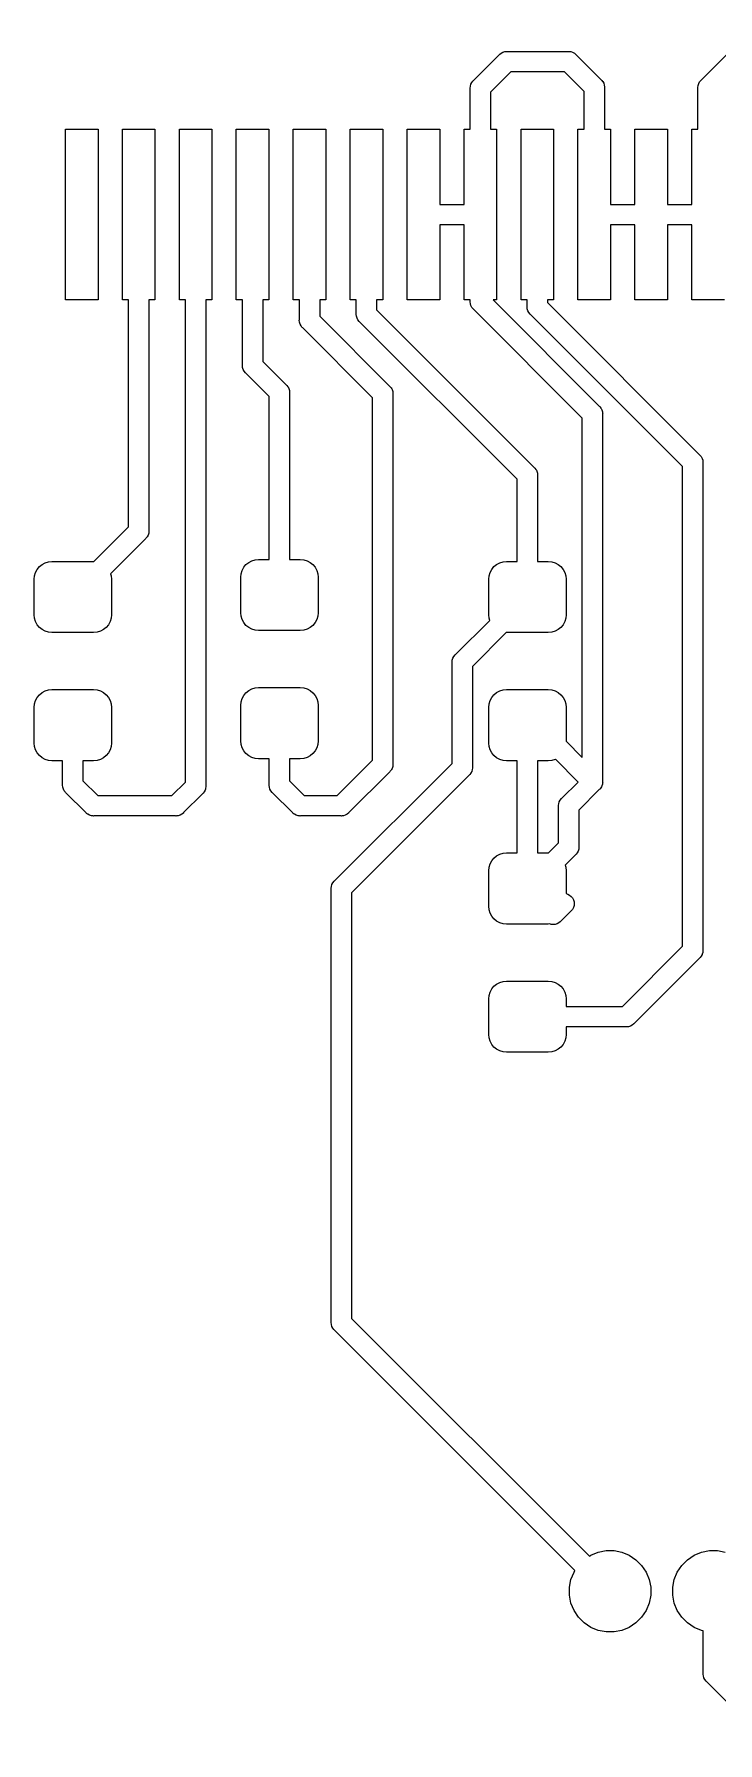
# Model space of a CAD drawing. Extents: x 5.08 to 7.63, y -4.46 to -3.64.
# Drawn here: x 6.781 to 7.112, y -4.463 to -3.637 of the extents above; entities that cross this region are included whole.
import ezdxf

# ---------------------------------------------------------------- set-up
doc = ezdxf.new("R2010")
doc.units = 0
doc.header["$MEASUREMENT"] = 0
doc.layers.add('BLACK', color=7, linetype='CONTINUOUS')

msp = doc.modelspace()

# ---------------------------------------------------------------- linework, layer by layer
at = {"layer": 'BLACK', "linetype": 'CONTINUOUS'}
for p, q in [((7.10417, -3.65887), (7.12635, -3.63669)), ((7.00811, -3.64543), (7.00904, -3.64515)), ((7.00904, -3.64515), (7.00976, -3.64508)), ((7.00976, -3.64508), (7.01, -3.64505)), ((7.00976, -3.64508), (7.00976, -3.64508)), ((7.01, -3.64505), (7.01024, -3.64508)), ((7.01024, -3.64508), (7.03976, -3.64508)), ((7.03976, -3.64508), (7.04, -3.64505)), ((7.04, -3.64505), (7.04024, -3.64508)), ((7.04024, -3.64508), (7.04024, -3.64508)), ((7.04024, -3.64508), (7.04096, -3.64515)), ((7.04096, -3.64515), (7.04189, -3.64543)), ((6.99394, -3.65911), (7.00635, -3.64669)), ((7.00635, -3.64669), (7.0065, -3.6465)), ((7.0065, -3.6465), (7.00669, -3.64635)), ((7.00669, -3.64635), (7.00725, -3.64589)), ((7.00725, -3.64589), (7.00811, -3.64543)), ((7.04189, -3.64543), (7.04275, -3.64589)), ((7.04275, -3.64589), (7.0435, -3.6465)), ((7.0435, -3.6465), (7.04365, -3.64669)), ((7.04365, -3.64669), (7.05567, -3.65871)), ((6.9923, -3.66276), (6.99239, -3.66179)), ((6.99239, -3.66179), (6.99268, -3.66086)), ((6.99268, -3.66086), (6.99313, -3.66001)), ((6.99313, -3.66001), (6.99359, -3.65945)), ((6.99359, -3.65945), (6.99375, -3.65926)), ((6.99359, -3.65945), (6.99359, -3.65945)), ((6.99375, -3.65926), (6.99394, -3.65911)), ((7.01204, -3.65492), (7.00217, -3.66479)), ((7.03796, -3.65492), (7.01204, -3.65492)), ((7.04744, -3.6644), (7.03796, -3.65492)), ((7.05567, -3.65871), (7.05586, -3.65887)), ((7.05586, -3.65887), (7.05601, -3.65905)), ((7.05601, -3.65905), (7.05601, -3.65905)), ((7.05601, -3.65905), (7.05639, -3.65952)), ((7.05639, -3.65952), (7.05647, -3.65961)), ((7.05647, -3.65961), (7.05693, -3.66047)), ((7.05693, -3.66047), (7.05721, -3.6614)), ((7.05721, -3.6614), (7.05728, -3.66212)), ((7.10254, -3.66252), (7.10263, -3.66155)), ((7.10263, -3.66155), (7.10291, -3.66063)), ((7.10291, -3.66063), (7.10337, -3.65977)), ((7.10337, -3.65977), (7.10383, -3.65921)), ((7.10383, -3.65921), (7.10398, -3.65902)), ((7.10383, -3.65921), (7.10383, -3.65921)), ((7.10398, -3.65902), (7.10417, -3.65887)), ((6.99232, -3.663), (6.9923, -3.66276)), ((6.99232, -3.6826), (6.99232, -3.663)), ((7.00217, -3.66479), (7.00217, -3.6826)), ((7.04744, -3.6826), (7.04744, -3.6644)), ((7.05728, -3.66212), (7.05728, -3.66212)), ((7.05728, -3.66212), (7.05731, -3.66236)), ((7.05731, -3.66236), (7.05728, -3.6626)), ((7.05728, -3.6626), (7.05728, -3.6826)), ((7.10256, -3.66276), (7.10254, -3.66252)), ((7.10256, -3.6826), (7.10256, -3.66276)), ((6.79646, -3.76528), (6.79646, -3.6826)), ((6.79646, -3.6826), (6.8122, -3.6826)), ((6.8122, -3.6826), (6.8122, -3.76528)), ((6.82402, -3.76528), (6.82402, -3.6826)), ((6.82402, -3.6826), (6.83976, -3.6826)), ((6.83976, -3.6826), (6.83976, -3.76528)), ((6.85157, -3.76528), (6.85157, -3.6826)), ((6.85157, -3.6826), (6.86732, -3.6826)), ((6.86732, -3.6826), (6.86732, -3.76528)), ((6.87913, -3.76528), (6.87913, -3.6826)), ((6.87913, -3.6826), (6.89488, -3.6826)), ((6.89488, -3.6826), (6.89488, -3.76528)), ((6.90669, -3.76528), (6.90669, -3.6826)), ((6.90669, -3.6826), (6.92244, -3.6826)), ((6.92244, -3.6826), (6.92244, -3.76528)), ((6.93425, -3.76528), (6.93425, -3.6826)), ((6.93425, -3.6826), (6.95, -3.6826)), ((6.95, -3.6826), (6.95, -3.76528)), ((6.96181, -3.76528), (6.96181, -3.6826)), ((6.96181, -3.6826), (6.97756, -3.6826)), ((6.97756, -3.6826), (6.97756, -3.71902)), ((6.98937, -3.71902), (6.98937, -3.6826)), ((6.98937, -3.6826), (6.99232, -3.6826)), ((7.00217, -3.6826), (7.00512, -3.6826)), ((7.00512, -3.6826), (7.00512, -3.76528)), ((7.01693, -3.76528), (7.01693, -3.6826)), ((7.01693, -3.6826), (7.03268, -3.6826)), ((7.03268, -3.6826), (7.03268, -3.76528)), ((7.04449, -3.76528), (7.04449, -3.6826)), ((7.04449, -3.6826), (7.04744, -3.6826)), ((7.05728, -3.6826), (7.06024, -3.6826)), ((7.06024, -3.6826), (7.06024, -3.71902)), ((7.07205, -3.71902), (7.07205, -3.6826)), ((7.07205, -3.6826), (7.0878, -3.6826)), ((7.0878, -3.6826), (7.0878, -3.71902)), ((7.09961, -3.71902), (7.09961, -3.6826)), ((7.09961, -3.6826), (7.10256, -3.6826)), ((6.97756, -3.71902), (6.98937, -3.71902)), ((7.06024, -3.71902), (7.07205, -3.71902)), ((7.0878, -3.71902), (7.09961, -3.71902)), ((6.98937, -3.72886), (6.97756, -3.72886)), ((6.97756, -3.72886), (6.97756, -3.76528)), ((6.98937, -3.76528), (6.98937, -3.72886)), ((7.07205, -3.72886), (7.06024, -3.72886)), ((7.06024, -3.72886), (7.06024, -3.76528)), ((7.07205, -3.76528), (7.07205, -3.72886)), ((7.09961, -3.72886), (7.0878, -3.72886)), ((7.0878, -3.72886), (7.0878, -3.76528)), ((7.09961, -3.76528), (7.09961, -3.72886)), ((6.8122, -3.76528), (6.79646, -3.76528)), ((6.82697, -3.76528), (6.82402, -3.76528)), ((6.82697, -3.87507), (6.82697, -3.76528)), ((6.83976, -3.76528), (6.83681, -3.76528)), ((6.83681, -3.76528), (6.83681, -3.87687)), ((6.85453, -3.76528), (6.85157, -3.76528)), ((6.85453, -3.99851), (6.85453, -3.76528)), ((6.86732, -3.76528), (6.86437, -3.76528)), ((6.86437, -3.76528), (6.86437, -4.00031)), ((6.88209, -3.76528), (6.87913, -3.76528)), ((6.88209, -3.79677), (6.88209, -3.76528)), ((6.89488, -3.76528), (6.89193, -3.76528)), ((6.89193, -3.76528), (6.89193, -3.79497)), ((6.90965, -3.76528), (6.90669, -3.76528)), ((6.90965, -3.77488), (6.90965, -3.76528)), ((6.92244, -3.76528), (6.91949, -3.76528)), ((6.91949, -3.76528), (6.91949, -3.77308)), ((6.9372, -3.76528), (6.93425, -3.76528)), ((6.9372, -3.77188), (6.9372, -3.76528)), ((6.95, -3.76528), (6.94705, -3.76528)), ((6.94705, -3.76528), (6.94705, -3.77009)), ((6.97756, -3.76528), (6.96181, -3.76528)), ((6.99232, -3.76528), (6.98937, -3.76528)), ((6.9923, -3.76612), (6.99232, -3.76588)), ((6.99239, -3.76708), (6.9923, -3.76612)), ((6.99232, -3.76588), (6.99232, -3.76528)), ((6.99268, -3.76801), (6.99239, -3.76708)), ((6.99313, -3.76887), (6.99268, -3.76801)), ((6.99355, -3.76938), (6.99313, -3.76887)), ((6.99375, -3.76962), (6.99355, -3.76938)), ((7.00512, -3.76528), (7.00336, -3.76528)), ((7.00336, -3.76528), (7.05481, -3.81672)), ((7.01988, -3.76528), (7.01693, -3.76528)), ((7.01986, -3.76862), (7.01988, -3.76838)), ((7.01988, -3.76886), (7.01986, -3.76862)), ((7.01988, -3.76838), (7.01988, -3.76528)), ((7.01995, -3.76959), (7.01988, -3.76886)), ((7.01988, -3.76886), (7.01988, -3.76886)), ((7.03268, -3.76528), (7.02972, -3.76528)), ((7.02972, -3.76528), (7.02972, -3.76658)), ((7.02972, -3.76658), (7.10331, -3.84017)), ((7.06024, -3.76528), (7.04449, -3.76528)), ((7.0878, -3.76528), (7.07205, -3.76528)), ((7.11535, -3.76528), (7.09961, -3.76528)), ((6.90962, -3.77512), (6.90965, -3.77488)), ((6.90972, -3.77608), (6.90962, -3.77512)), ((6.91, -3.77701), (6.90972, -3.77608)), ((6.91046, -3.77787), (6.91, -3.77701)), ((6.91949, -3.77308), (6.95331, -3.8069)), ((6.93718, -3.77213), (6.9372, -3.77188)), ((6.9372, -3.77237), (6.93718, -3.77213)), ((6.93728, -3.77309), (6.9372, -3.77237)), ((6.9372, -3.77237), (6.9372, -3.77237)), ((6.93756, -3.77402), (6.93728, -3.77309)), ((6.93801, -3.77487), (6.93756, -3.77402)), ((6.93863, -3.77562), (6.93801, -3.77487)), ((6.93882, -3.77578), (6.93863, -3.77562)), ((7.01508, -3.85204), (6.93882, -3.77578)), ((6.94705, -3.77009), (7.02331, -3.84635)), ((6.99394, -3.76977), (6.99375, -3.76962)), ((7.04658, -3.82241), (6.99394, -3.76977)), ((7.02023, -3.77051), (7.01995, -3.76959)), ((7.02069, -3.77137), (7.02023, -3.77051)), ((7.02131, -3.77212), (7.02069, -3.77137)), ((7.02149, -3.77227), (7.02131, -3.77212)), ((7.09508, -3.84586), (7.02149, -3.77227)), ((6.91092, -3.77843), (6.91046, -3.77787)), ((6.91107, -3.77861), (6.91092, -3.77843)), ((6.91126, -3.77877), (6.91107, -3.77861)), ((6.94508, -3.81259), (6.91126, -3.77877)), ((6.88206, -3.79701), (6.88209, -3.79677)), ((6.88209, -3.79725), (6.88206, -3.79701)), ((6.88216, -3.79797), (6.88209, -3.79725)), ((6.88209, -3.79725), (6.88209, -3.79725)), ((6.88244, -3.7989), (6.88216, -3.79797)), ((6.8829, -3.79976), (6.88244, -3.7989)), ((6.88351, -3.8005), (6.8829, -3.79976)), ((6.8837, -3.80066), (6.88351, -3.8005)), ((6.89508, -3.81204), (6.8837, -3.80066)), ((6.89193, -3.79497), (6.90331, -3.80635)), ((6.90331, -3.80635), (6.9035, -3.8065)), ((6.9035, -3.8065), (6.90365, -3.80669)), ((6.90365, -3.80669), (6.90411, -3.80725)), ((6.90411, -3.80725), (6.90418, -3.80737)), ((6.90418, -3.80737), (6.90457, -3.80811)), ((6.90457, -3.80811), (6.90485, -3.80904)), ((6.90485, -3.80904), (6.90492, -3.80976)), ((6.90492, -3.80976), (6.90492, -3.80976)), ((6.90492, -3.80976), (6.90494, -3.81)), ((6.90494, -3.81), (6.90492, -3.81024)), ((6.90492, -3.81024), (6.90492, -3.89077)), ((6.95331, -3.8069), (6.9535, -3.80705)), ((6.9535, -3.80705), (6.95365, -3.80724)), ((6.95365, -3.80724), (6.95411, -3.8078)), ((6.95411, -3.8078), (6.95436, -3.80828)), ((6.95436, -3.80828), (6.95457, -3.80866)), ((6.95457, -3.80866), (6.95485, -3.80959)), ((6.95485, -3.80959), (6.95492, -3.81031)), ((6.95492, -3.81031), (6.95492, -3.81031)), ((6.95492, -3.81031), (6.95494, -3.81055)), ((6.95494, -3.81055), (6.95492, -3.81079)), ((6.89508, -3.89077), (6.89508, -3.81204)), ((6.94508, -3.98796), (6.94508, -3.81259)), ((6.95492, -3.81079), (6.95492, -3.98976)), ((7.05481, -3.81672), (7.05499, -3.81687)), ((7.05499, -3.81687), (7.05515, -3.81706)), ((7.05515, -3.81706), (7.05561, -3.81762)), ((7.05561, -3.81762), (7.05573, -3.81784)), ((7.05573, -3.81784), (7.05607, -3.81848)), ((7.05607, -3.81848), (7.05635, -3.81941)), ((7.04658, -3.98662), (7.04658, -3.82241)), ((7.05635, -3.81941), (7.05642, -3.82013)), ((7.05642, -3.82013), (7.05642, -3.82013)), ((7.05642, -3.82013), (7.05644, -3.82037)), ((7.05644, -3.82037), (7.05642, -3.82061)), ((7.05642, -3.82061), (7.05642, -3.99826)), ((7.10331, -3.84017), (7.1035, -3.84032)), ((7.1035, -3.84032), (7.10365, -3.84051)), ((7.10365, -3.84051), (7.10365, -3.84051)), ((7.10365, -3.84051), (7.10383, -3.84073)), ((7.10383, -3.84073), (7.10411, -3.84107)), ((7.10411, -3.84107), (7.10457, -3.84193)), ((7.10457, -3.84193), (7.10485, -3.84285)), ((7.10485, -3.84285), (7.10492, -3.84358)), ((7.10492, -3.84358), (7.10492, -3.84358)), ((7.10492, -3.84358), (7.10494, -3.84382)), ((7.01508, -3.89177), (7.01508, -3.85204)), ((7.02331, -3.84635), (7.0235, -3.8465)), ((7.0235, -3.8465), (7.02365, -3.84669)), ((7.02365, -3.84669), (7.02411, -3.84725)), ((7.02411, -3.84725), (7.02434, -3.84769)), ((7.02434, -3.84769), (7.02457, -3.84811)), ((7.02457, -3.84811), (7.02485, -3.84904)), ((7.02485, -3.84904), (7.02492, -3.84976)), ((7.02492, -3.84976), (7.02492, -3.84976)), ((7.02492, -3.84976), (7.02494, -3.85)), ((7.02494, -3.85), (7.02492, -3.85024)), ((7.02492, -3.85024), (7.02492, -3.89177)), ((7.09508, -4.07796), (7.09508, -3.84586)), ((7.10494, -3.84382), (7.10492, -3.84406)), ((7.10492, -3.84406), (7.10492, -4.07976)), ((6.81025, -3.89179), (6.82697, -3.87507)), ((6.8352, -3.88076), (6.81824, -3.89772)), ((6.83539, -3.8806), (6.8352, -3.88076)), ((6.83554, -3.88042), (6.83539, -3.8806)), ((6.836, -3.87985), (6.83554, -3.88042)), ((6.83554, -3.88042), (6.83554, -3.88042)), ((6.83602, -3.87981), (6.836, -3.87985)), ((6.83646, -3.879), (6.83602, -3.87981)), ((6.83674, -3.87807), (6.83646, -3.879)), ((6.83681, -3.87735), (6.83674, -3.87807)), ((6.83681, -3.87687), (6.83683, -3.87711)), ((6.83683, -3.87711), (6.83681, -3.87735)), ((6.83681, -3.87735), (6.83681, -3.87735)), ((6.78382, -3.89429), (6.78513, -3.89322)), ((6.78513, -3.89322), (6.78662, -3.89243)), ((6.78662, -3.89243), (6.78823, -3.89194)), ((6.78823, -3.89194), (6.78991, -3.89177)), ((6.78991, -3.89177), (6.81009, -3.89177)), ((6.81009, -3.89177), (6.81025, -3.89179)), ((6.88275, -3.8946), (6.88382, -3.89329)), ((6.88382, -3.89329), (6.88513, -3.89222)), ((6.88513, -3.89222), (6.88662, -3.89142)), ((6.88662, -3.89142), (6.88823, -3.89093)), ((6.88823, -3.89093), (6.88991, -3.89077)), ((6.88991, -3.89077), (6.89508, -3.89077)), ((6.90492, -3.89077), (6.91009, -3.89077)), ((6.91009, -3.89077), (6.91177, -3.89093)), ((6.91177, -3.89093), (6.91338, -3.89142)), ((6.91338, -3.89142), (6.91487, -3.89222)), ((6.91487, -3.89222), (6.91618, -3.89329)), ((6.91618, -3.89329), (6.91725, -3.8946)), ((7.00382, -3.89429), (7.00513, -3.89322)), ((7.00513, -3.89322), (7.00662, -3.89243)), ((7.00662, -3.89243), (7.00823, -3.89194)), ((7.00823, -3.89194), (7.00991, -3.89177)), ((7.00991, -3.89177), (7.01508, -3.89177)), ((7.02492, -3.89177), (7.03009, -3.89177)), ((7.03009, -3.89177), (7.03177, -3.89194)), ((7.03177, -3.89194), (7.03338, -3.89243)), ((7.03338, -3.89243), (7.03487, -3.89322)), ((7.03487, -3.89322), (7.03618, -3.89429)), ((6.7813, -3.90038), (6.78146, -3.8987)), ((6.7813, -3.91761), (6.7813, -3.90038)), ((6.78146, -3.8987), (6.78195, -3.89709)), ((6.78195, -3.89709), (6.78275, -3.8956)), ((6.78275, -3.8956), (6.78382, -3.89429)), ((6.81824, -3.89772), (6.81854, -3.8987)), ((6.81854, -3.8987), (6.8187, -3.90038)), ((6.8187, -3.90038), (6.8187, -3.91761)), ((6.8813, -3.89938), (6.88146, -3.8977)), ((6.8813, -3.9166), (6.8813, -3.89938)), ((6.88146, -3.8977), (6.88195, -3.89608)), ((6.88195, -3.89608), (6.88275, -3.8946)), ((6.91725, -3.8946), (6.91805, -3.89608)), ((6.91805, -3.89608), (6.91854, -3.8977)), ((6.91854, -3.8977), (6.9187, -3.89938)), ((6.9187, -3.89938), (6.9187, -3.9166)), ((7.0013, -3.90038), (7.00146, -3.8987)), ((7.0013, -3.91761), (7.0013, -3.90038)), ((7.00146, -3.8987), (7.00195, -3.89709)), ((7.00195, -3.89709), (7.00275, -3.8956)), ((7.00275, -3.8956), (7.00382, -3.89429)), ((7.03618, -3.89429), (7.03725, -3.8956)), ((7.03725, -3.8956), (7.03805, -3.89709)), ((7.03805, -3.89709), (7.03854, -3.8987)), ((7.03854, -3.8987), (7.0387, -3.90038)), ((7.0387, -3.90038), (7.0387, -3.91761)), ((6.78146, -3.91929), (6.7813, -3.91761)), ((6.8187, -3.91761), (6.81854, -3.91929)), ((6.88146, -3.91828), (6.8813, -3.9166)), ((6.9187, -3.9166), (6.91854, -3.91828)), ((7.00146, -3.91929), (7.0013, -3.91761)), ((7.0387, -3.91761), (7.03854, -3.91929)), ((6.78195, -3.9209), (6.78146, -3.91929)), ((6.78275, -3.92239), (6.78195, -3.9209)), ((6.78382, -3.9237), (6.78275, -3.92239)), ((6.78513, -3.92477), (6.78382, -3.9237)), ((6.78662, -3.92556), (6.78513, -3.92477)), ((6.78823, -3.92605), (6.78662, -3.92556)), ((6.78991, -3.92622), (6.78823, -3.92605)), ((6.81009, -3.92622), (6.78991, -3.92622)), ((6.81177, -3.92605), (6.81009, -3.92622)), ((6.81338, -3.92556), (6.81177, -3.92605)), ((6.81487, -3.92477), (6.81338, -3.92556)), ((6.81618, -3.9237), (6.81487, -3.92477)), ((6.81725, -3.92239), (6.81618, -3.9237)), ((6.81805, -3.9209), (6.81725, -3.92239)), ((6.81854, -3.91929), (6.81805, -3.9209)), ((6.88195, -3.9199), (6.88146, -3.91828)), ((6.88275, -3.92139), (6.88195, -3.9199)), ((6.88382, -3.92269), (6.88275, -3.92139)), ((6.88513, -3.92377), (6.88382, -3.92269)), ((6.88662, -3.92456), (6.88513, -3.92377)), ((6.88823, -3.92505), (6.88662, -3.92456)), ((6.88991, -3.92522), (6.88823, -3.92505)), ((6.91009, -3.92522), (6.88991, -3.92522)), ((6.91177, -3.92505), (6.91009, -3.92522)), ((6.91338, -3.92456), (6.91177, -3.92505)), ((6.91487, -3.92377), (6.91338, -3.92456)), ((6.91618, -3.92269), (6.91487, -3.92377)), ((6.91725, -3.92139), (6.91618, -3.92269)), ((6.91805, -3.9199), (6.91725, -3.92139)), ((6.91854, -3.91828), (6.91805, -3.9199)), ((6.98519, -3.93684), (7.00176, -3.92027)), ((7.00975, -3.9262), (6.99342, -3.94253)), ((7.00176, -3.92027), (7.00146, -3.91929)), ((7.00991, -3.92622), (7.00975, -3.9262)), ((7.03009, -3.92622), (7.00991, -3.92622)), ((7.03177, -3.92605), (7.03009, -3.92622)), ((7.03338, -3.92556), (7.03177, -3.92605)), ((7.03487, -3.92477), (7.03338, -3.92556)), ((7.03618, -3.9237), (7.03487, -3.92477)), ((7.03725, -3.92239), (7.03618, -3.9237)), ((7.03805, -3.9209), (7.03725, -3.92239)), ((7.03854, -3.91929), (7.03805, -3.9209)), ((6.98356, -3.94049), (6.98358, -3.94025)), ((6.98358, -3.94073), (6.98356, -3.94049)), ((6.98358, -3.94025), (6.98365, -3.93953)), ((6.98358, -3.94025), (6.98358, -3.94025)), ((6.98358, -3.98946), (6.98358, -3.94073)), ((6.98365, -3.93953), (6.98393, -3.9386)), ((6.98393, -3.9386), (6.98439, -3.93775)), ((6.98439, -3.93775), (6.98501, -3.937)), ((6.98501, -3.937), (6.98519, -3.93684)), ((6.99342, -3.94253), (6.99342, -3.99126)), ((6.78146, -3.96071), (6.78195, -3.9591)), ((6.78195, -3.9591), (6.78275, -3.95761)), ((6.78275, -3.95761), (6.78382, -3.9563)), ((6.78382, -3.9563), (6.78513, -3.95523)), ((6.78513, -3.95523), (6.78662, -3.95444)), ((6.78662, -3.95444), (6.78823, -3.95395)), ((6.78823, -3.95395), (6.78991, -3.95378)), ((6.78991, -3.95378), (6.81009, -3.95378)), ((6.81009, -3.95378), (6.81177, -3.95395)), ((6.81177, -3.95395), (6.81338, -3.95444)), ((6.81338, -3.95444), (6.81487, -3.95523)), ((6.81487, -3.95523), (6.81618, -3.9563)), ((6.81618, -3.9563), (6.81725, -3.95761)), ((6.81725, -3.95761), (6.81805, -3.9591)), ((6.81805, -3.9591), (6.81854, -3.96071)), ((6.88146, -3.95971), (6.88195, -3.95809)), ((6.88195, -3.95809), (6.88275, -3.9566)), ((6.88275, -3.9566), (6.88382, -3.9553)), ((6.88382, -3.9553), (6.88513, -3.95423)), ((6.88513, -3.95423), (6.88662, -3.95343)), ((6.88662, -3.95343), (6.88823, -3.95294)), ((6.88823, -3.95294), (6.88991, -3.95278)), ((6.88991, -3.95278), (6.91009, -3.95278)), ((6.91009, -3.95278), (6.91177, -3.95294)), ((6.91177, -3.95294), (6.91338, -3.95343)), ((6.91338, -3.95343), (6.91487, -3.95423)), ((6.91487, -3.95423), (6.91618, -3.9553)), ((6.91618, -3.9553), (6.91725, -3.9566)), ((6.91725, -3.9566), (6.91805, -3.95809)), ((6.91805, -3.95809), (6.91854, -3.95971)), ((7.00146, -3.96071), (7.00195, -3.9591)), ((7.00195, -3.9591), (7.00275, -3.95761)), ((7.00275, -3.95761), (7.00382, -3.9563)), ((7.00382, -3.9563), (7.00513, -3.95523)), ((7.00513, -3.95523), (7.00662, -3.95444)), ((7.00662, -3.95444), (7.00823, -3.95395)), ((7.00823, -3.95395), (7.00991, -3.95378)), ((7.00991, -3.95378), (7.03009, -3.95378)), ((7.03009, -3.95378), (7.03177, -3.95395)), ((7.03177, -3.95395), (7.03338, -3.95444)), ((7.03338, -3.95444), (7.03487, -3.95523)), ((7.03487, -3.95523), (7.03618, -3.9563)), ((7.03618, -3.9563), (7.03725, -3.95761)), ((7.03725, -3.95761), (7.03805, -3.9591)), ((7.03805, -3.9591), (7.03854, -3.96071)), ((6.7813, -3.96239), (6.78146, -3.96071)), ((6.7813, -3.97962), (6.7813, -3.96239)), ((6.81854, -3.96071), (6.8187, -3.96239)), ((6.8187, -3.96239), (6.8187, -3.97962)), ((6.8813, -3.96139), (6.88146, -3.95971)), ((6.8813, -3.97861), (6.8813, -3.96139)), ((6.91854, -3.95971), (6.9187, -3.96139)), ((6.9187, -3.96139), (6.9187, -3.97861)), ((7.0013, -3.96239), (7.00146, -3.96071)), ((7.0013, -3.97962), (7.0013, -3.96239)), ((7.03854, -3.96071), (7.0387, -3.96239)), ((7.0387, -3.96239), (7.0387, -3.97875)), ((6.78146, -3.9813), (6.7813, -3.97962)), ((6.78195, -3.98291), (6.78146, -3.9813)), ((6.78275, -3.9844), (6.78195, -3.98291)), ((6.81805, -3.98291), (6.81725, -3.9844)), ((6.81854, -3.9813), (6.81805, -3.98291)), ((6.8187, -3.97962), (6.81854, -3.9813)), ((6.88146, -3.98029), (6.8813, -3.97861)), ((6.88195, -3.98191), (6.88146, -3.98029)), ((6.88275, -3.9834), (6.88195, -3.98191)), ((6.88382, -3.9847), (6.88275, -3.9834)), ((6.91725, -3.9834), (6.91618, -3.9847)), ((6.91805, -3.98191), (6.91725, -3.9834)), ((6.91854, -3.98029), (6.91805, -3.98191)), ((6.9187, -3.97861), (6.91854, -3.98029)), ((7.00146, -3.9813), (7.0013, -3.97962)), ((7.00195, -3.98291), (7.00146, -3.9813)), ((7.00275, -3.9844), (7.00195, -3.98291)), ((7.0387, -3.97875), (7.04658, -3.98662)), ((6.78382, -3.98571), (6.78275, -3.9844)), ((6.78513, -3.98678), (6.78382, -3.98571)), ((6.78662, -3.98757), (6.78513, -3.98678)), ((6.78823, -3.98806), (6.78662, -3.98757)), ((6.78991, -3.98823), (6.78823, -3.98806)), ((6.79508, -3.98823), (6.78991, -3.98823)), ((6.79508, -3.99976), (6.79508, -3.98823)), ((6.81009, -3.98823), (6.80492, -3.98823)), ((6.80492, -3.98823), (6.80492, -3.99796)), ((6.81177, -3.98806), (6.81009, -3.98823)), ((6.81338, -3.98757), (6.81177, -3.98806)), ((6.81487, -3.98678), (6.81338, -3.98757)), ((6.81618, -3.98571), (6.81487, -3.98678)), ((6.81725, -3.9844), (6.81618, -3.98571)), ((6.88513, -3.98577), (6.88382, -3.9847)), ((6.88662, -3.98657), (6.88513, -3.98577)), ((6.88823, -3.98706), (6.88662, -3.98657)), ((6.88991, -3.98722), (6.88823, -3.98706)), ((6.89508, -3.98722), (6.88991, -3.98722)), ((6.89508, -3.99976), (6.89508, -3.98722)), ((6.91009, -3.98722), (6.90492, -3.98722)), ((6.90492, -3.98722), (6.90492, -3.99796)), ((6.91177, -3.98706), (6.91009, -3.98722)), ((6.91338, -3.98657), (6.91177, -3.98706)), ((6.91487, -3.98577), (6.91338, -3.98657)), ((6.91618, -3.9847), (6.91487, -3.98577)), ((6.92669, -4.04635), (6.98358, -3.98946)), ((6.92796, -4.00508), (6.94508, -3.98796)), ((6.95426, -3.99246), (6.95411, -3.99275)), ((6.95457, -3.99189), (6.95426, -3.99246)), ((6.95485, -3.99096), (6.95457, -3.99189)), ((6.95492, -3.99024), (6.95485, -3.99096)), ((6.95492, -3.98976), (6.95494, -3.99)), ((6.95494, -3.99), (6.95492, -3.99024)), ((6.95492, -3.99024), (6.95492, -3.99024)), ((6.99335, -3.99246), (6.99307, -3.99339)), ((6.99342, -3.99174), (6.99335, -3.99246)), ((6.99342, -3.99126), (6.99345, -3.9915)), ((6.99345, -3.9915), (6.99342, -3.99174)), ((6.99342, -3.99174), (6.99342, -3.99174)), ((7.00382, -3.98571), (7.00275, -3.9844)), ((7.00513, -3.98678), (7.00382, -3.98571)), ((7.00662, -3.98757), (7.00513, -3.98678)), ((7.00823, -3.98806), (7.00662, -3.98757)), ((7.00991, -3.98823), (7.00823, -3.98806)), ((7.01508, -3.98823), (7.00991, -3.98823)), ((7.01508, -4.03278), (7.01508, -3.98823)), ((7.03009, -3.98823), (7.02492, -3.98823)), ((7.02492, -3.98823), (7.02492, -4.03278)), ((7.03177, -3.98806), (7.03009, -3.98823)), ((7.03338, -3.98757), (7.03177, -3.98806)), ((7.03353, -3.9875), (7.03338, -3.98757)), ((7.04454, -3.9985), (7.03353, -3.9875)), ((6.79505, -4), (6.79508, -3.99976)), ((6.79515, -4.00096), (6.79505, -4)), ((6.80492, -3.99796), (6.81204, -4.00508)), ((6.84796, -4.00508), (6.85453, -3.99851)), ((6.86437, -4.00079), (6.8643, -4.00152)), ((6.86437, -4.00031), (6.86439, -4.00055)), ((6.86439, -4.00055), (6.86437, -4.00079)), ((6.86437, -4.00079), (6.86437, -4.00079)), ((6.89506, -4), (6.89508, -3.99976)), ((6.89508, -4.00024), (6.89506, -4)), ((6.89515, -4.00096), (6.89508, -4.00024)), ((6.89508, -4.00024), (6.89508, -4.00024)), ((6.90492, -3.99796), (6.91204, -4.00508)), ((6.95331, -3.99365), (6.93365, -4.01331)), ((6.99181, -3.99515), (6.93492, -4.05204)), ((6.9535, -3.9935), (6.95331, -3.99365)), ((6.95365, -3.99331), (6.9535, -3.9935)), ((6.95411, -3.99275), (6.95365, -3.99331)), ((6.95365, -3.99331), (6.95365, -3.99331)), ((6.992, -3.99499), (6.99181, -3.99515)), ((6.99215, -3.99481), (6.992, -3.99499)), ((6.99262, -3.99424), (6.99215, -3.99481)), ((6.99215, -3.99481), (6.99215, -3.99481)), ((6.99269, -3.99411), (6.99262, -3.99424)), ((6.99307, -3.99339), (6.99269, -3.99411)), ((7.03669, -4.00635), (7.04454, -3.9985)), ((7.05585, -4.00079), (7.05561, -4.00125)), ((7.05607, -4.0004), (7.05585, -4.00079)), ((7.05635, -3.99947), (7.05607, -4.0004)), ((7.05642, -3.99875), (7.05635, -3.99947)), ((7.05642, -3.99826), (7.05644, -3.9985)), ((7.05644, -3.9985), (7.05642, -3.99874)), ((7.05642, -3.99874), (7.05642, -3.99875)), ((6.79543, -4.00189), (6.79515, -4.00096)), ((6.79589, -4.00275), (6.79543, -4.00189)), ((6.79634, -4.0033), (6.79589, -4.00275)), ((6.7965, -4.0035), (6.79634, -4.0033)), ((6.79669, -4.00365), (6.7965, -4.0035)), ((6.80635, -4.01331), (6.79669, -4.00365)), ((6.81204, -4.00508), (6.84796, -4.00508)), ((6.86276, -4.0042), (6.85365, -4.01331)), ((6.86295, -4.00405), (6.86276, -4.0042)), ((6.8631, -4.00386), (6.86295, -4.00405)), ((6.86356, -4.0033), (6.8631, -4.00386)), ((6.86402, -4.00244), (6.86356, -4.0033)), ((6.86415, -4.002), (6.86402, -4.00244)), ((6.8643, -4.00152), (6.86415, -4.002)), ((6.89543, -4.00189), (6.89515, -4.00096)), ((6.89589, -4.00275), (6.89543, -4.00189)), ((6.8965, -4.0035), (6.89589, -4.00275)), ((6.89669, -4.00365), (6.8965, -4.0035)), ((6.90635, -4.01331), (6.89669, -4.00365)), ((6.91204, -4.00508), (6.92796, -4.00508)), ((7.03508, -4.00976), (7.03515, -4.00904)), ((7.03515, -4.00904), (7.03543, -4.00811)), ((7.03543, -4.00811), (7.03589, -4.00725)), ((7.03589, -4.00725), (7.0365, -4.0065)), ((7.0365, -4.0065), (7.03669, -4.00635)), ((7.05481, -4.00215), (7.04492, -4.01204)), ((7.05499, -4.002), (7.05481, -4.00215)), ((7.05515, -4.00181), (7.05499, -4.002)), ((7.05561, -4.00125), (7.05515, -4.00181)), ((7.05515, -4.00181), (7.05515, -4.00181)), ((6.8065, -4.0135), (6.80635, -4.01331)), ((6.80669, -4.01365), (6.8065, -4.0135)), ((6.80715, -4.01403), (6.80669, -4.01365)), ((6.80669, -4.01365), (6.80669, -4.01365)), ((6.80725, -4.01411), (6.80715, -4.01403)), ((6.80811, -4.01457), (6.80725, -4.01411)), ((6.80904, -4.01485), (6.80811, -4.01457)), ((6.80976, -4.01492), (6.80904, -4.01485)), ((6.81, -4.01494), (6.80976, -4.01492)), ((6.80976, -4.01492), (6.80976, -4.01492)), ((6.81024, -4.01492), (6.81, -4.01494)), ((6.84976, -4.01492), (6.81024, -4.01492)), ((6.85, -4.01494), (6.84976, -4.01492)), ((6.85024, -4.01492), (6.85, -4.01494)), ((6.85096, -4.01485), (6.85024, -4.01492)), ((6.85024, -4.01492), (6.85024, -4.01492)), ((6.85189, -4.01457), (6.85096, -4.01485)), ((6.85275, -4.01411), (6.85189, -4.01457)), ((6.8535, -4.0135), (6.85275, -4.01411)), ((6.85365, -4.01331), (6.8535, -4.0135)), ((6.9065, -4.0135), (6.90635, -4.01331)), ((6.90669, -4.01365), (6.9065, -4.0135)), ((6.90715, -4.01403), (6.90669, -4.01365)), ((6.90669, -4.01365), (6.90669, -4.01365)), ((6.90725, -4.01411), (6.90715, -4.01403)), ((6.90811, -4.01457), (6.90725, -4.01411)), ((6.90904, -4.01485), (6.90811, -4.01457)), ((6.90976, -4.01492), (6.90904, -4.01485)), ((6.91, -4.01494), (6.90976, -4.01492)), ((6.90976, -4.01492), (6.90976, -4.01492)), ((6.91024, -4.01492), (6.91, -4.01494)), ((6.92976, -4.01492), (6.91024, -4.01492)), ((6.93, -4.01494), (6.92976, -4.01492)), ((6.93024, -4.01492), (6.93, -4.01494)), ((6.93096, -4.01485), (6.93024, -4.01492)), ((6.93024, -4.01492), (6.93024, -4.01492)), ((6.93189, -4.01457), (6.93096, -4.01485)), ((6.93275, -4.01411), (6.93189, -4.01457)), ((6.9335, -4.0135), (6.93275, -4.01411)), ((6.93365, -4.01331), (6.9335, -4.0135)), ((7.03505, -4.01), (7.03508, -4.00976)), ((7.03508, -4.01024), (7.03505, -4.01)), ((7.03508, -4.00976), (7.03508, -4.00976)), ((7.03508, -4.02796), (7.03508, -4.01024)), ((7.04492, -4.01204), (7.04492, -4.02976)), ((7.00513, -4.03423), (7.00662, -4.03343)), ((7.00662, -4.03343), (7.00823, -4.03294)), ((7.00823, -4.03294), (7.00991, -4.03278)), ((7.00991, -4.03278), (7.01508, -4.03278)), ((7.02492, -4.03278), (7.03009, -4.03278)), ((7.03009, -4.03278), (7.03025, -4.03279)), ((7.03025, -4.03279), (7.03508, -4.02796)), ((7.04331, -4.03365), (7.03824, -4.03872)), ((7.0435, -4.0335), (7.04331, -4.03365)), ((7.04365, -4.03331), (7.0435, -4.0335)), ((7.04411, -4.03275), (7.04365, -4.03331)), ((7.04365, -4.03331), (7.04365, -4.03331)), ((7.04457, -4.03189), (7.04411, -4.03275)), ((7.04411, -4.03275), (7.04411, -4.03275)), ((7.04485, -4.03096), (7.04457, -4.03189)), ((7.04492, -4.03024), (7.04485, -4.03096)), ((7.04492, -4.02976), (7.04495, -4.03)), ((7.04495, -4.03), (7.04492, -4.03024)), ((7.04492, -4.03024), (7.04492, -4.03024)), ((7.0013, -4.04139), (7.00146, -4.03971)), ((7.0013, -4.05861), (7.0013, -4.04139)), ((7.00146, -4.03971), (7.00195, -4.03809)), ((7.00195, -4.03809), (7.00275, -4.0366)), ((7.00275, -4.0366), (7.00382, -4.0353)), ((7.00382, -4.0353), (7.00513, -4.03423)), ((7.03824, -4.03872), (7.03854, -4.03971)), ((7.03854, -4.03971), (7.0387, -4.04139)), ((7.0387, -4.04139), (7.0387, -4.05249)), ((6.92505, -4.05), (6.92508, -4.04976)), ((6.92508, -4.05024), (6.92505, -4.05)), ((6.92508, -4.04976), (6.92515, -4.04904)), ((6.92508, -4.04976), (6.92508, -4.04976)), ((6.92508, -4.25976), (6.92508, -4.05024)), ((6.92515, -4.04904), (6.92543, -4.04811)), ((6.92543, -4.04811), (6.92589, -4.04725)), ((6.92589, -4.04725), (6.9265, -4.0465)), ((6.9265, -4.0465), (6.92669, -4.04635)), ((6.93492, -4.05204), (6.93492, -4.25796)), ((7.00146, -4.06029), (7.0013, -4.05861)), ((7.0387, -4.05249), (7.03961, -4.05277)), ((7.03961, -4.05277), (7.04046, -4.05323)), ((7.04046, -4.05323), (7.04121, -4.05384)), ((7.04121, -4.05384), (7.04183, -4.05459)), ((7.04183, -4.05459), (7.04229, -4.05545)), ((7.04229, -4.05545), (7.04257, -4.05637)), ((7.04257, -4.0583), (7.04229, -4.05923)), ((7.04257, -4.05637), (7.04266, -4.05734)), ((7.04266, -4.05734), (7.04257, -4.0583)), ((7.00195, -4.06191), (7.00146, -4.06029)), ((7.00275, -4.0634), (7.00195, -4.06191)), ((7.00382, -4.0647), (7.00275, -4.0634)), ((7.00513, -4.06577), (7.00382, -4.0647)), ((7.00662, -4.06657), (7.00513, -4.06577)), ((7.00823, -4.06706), (7.00662, -4.06657)), ((7.03528, -4.06664), (7.03442, -4.0671)), ((7.03584, -4.06618), (7.03528, -4.06664)), ((7.04137, -4.06065), (7.03584, -4.06618)), ((7.04183, -4.06009), (7.04137, -4.06065)), ((7.04229, -4.05923), (7.04183, -4.06009)), ((7.00991, -4.06722), (7.00823, -4.06706)), ((7.03009, -4.06722), (7.00991, -4.06722)), ((7.03082, -4.06715), (7.03009, -4.06722)), ((7.03156, -4.06738), (7.03082, -4.06715)), ((7.03253, -4.06747), (7.03156, -4.06738)), ((7.03349, -4.06738), (7.03253, -4.06747)), ((7.03442, -4.0671), (7.03349, -4.06738)), ((7.06595, -4.10709), (7.09508, -4.07796)), ((7.1035, -4.0835), (7.10331, -4.08365)), ((7.10365, -4.08331), (7.1035, -4.0835)), ((7.10411, -4.08275), (7.10365, -4.08331)), ((7.10365, -4.08331), (7.10365, -4.08331)), ((7.10457, -4.08189), (7.10411, -4.08275)), ((7.10461, -4.08174), (7.10457, -4.08189)), ((7.10485, -4.08096), (7.10461, -4.08174)), ((7.10492, -4.08024), (7.10485, -4.08096)), ((7.10492, -4.07976), (7.10494, -4.08)), ((7.10494, -4.08), (7.10492, -4.08024)), ((7.10492, -4.08024), (7.10492, -4.08024)), ((7.10331, -4.08365), (7.07164, -4.11532)), ((7.00195, -4.1001), (7.00275, -4.09861)), ((7.00275, -4.09861), (7.00382, -4.09731)), ((7.00382, -4.09731), (7.00513, -4.09623)), ((7.00513, -4.09623), (7.00662, -4.09544)), ((7.00662, -4.09544), (7.00823, -4.09495)), ((7.00823, -4.09495), (7.00991, -4.09478)), ((7.00991, -4.09478), (7.03009, -4.09478)), ((7.03009, -4.09478), (7.03177, -4.09495)), ((7.03177, -4.09495), (7.03338, -4.09544)), ((7.03338, -4.09544), (7.03487, -4.09623)), ((7.03487, -4.09623), (7.03618, -4.09731)), ((7.03618, -4.09731), (7.03725, -4.09861)), ((7.03725, -4.09861), (7.03805, -4.1001)), ((7.0013, -4.1034), (7.00146, -4.10172)), ((7.0013, -4.12062), (7.0013, -4.1034)), ((7.00146, -4.10172), (7.00195, -4.1001)), ((7.03805, -4.1001), (7.03854, -4.10172)), ((7.03854, -4.10172), (7.0387, -4.1034)), ((7.0387, -4.1034), (7.0387, -4.10709)), ((7.0387, -4.10709), (7.06595, -4.10709)), ((7.07074, -4.11612), (7.06988, -4.11658)), ((7.07149, -4.1155), (7.07074, -4.11612)), ((7.07164, -4.11532), (7.07149, -4.1155)), ((7.00146, -4.1223), (7.0013, -4.12062)), ((7.00195, -4.12392), (7.00146, -4.1223)), ((7.00275, -4.1254), (7.00195, -4.12392)), ((7.03805, -4.12392), (7.03725, -4.1254)), ((7.03854, -4.1223), (7.03805, -4.12392)), ((7.0387, -4.12062), (7.03854, -4.1223)), ((7.06775, -4.11693), (7.0387, -4.11693)), ((7.0387, -4.11693), (7.0387, -4.12062)), ((7.06799, -4.11695), (7.06775, -4.11693)), ((7.06823, -4.11693), (7.06799, -4.11695)), ((7.06896, -4.11686), (7.06823, -4.11693)), ((7.06823, -4.11693), (7.06823, -4.11693)), ((7.06988, -4.11658), (7.06896, -4.11686)), ((7.00382, -4.12671), (7.00275, -4.1254)), ((7.00513, -4.12778), (7.00382, -4.12671)), ((7.00662, -4.12858), (7.00513, -4.12778)), ((7.00823, -4.12907), (7.00662, -4.12858)), ((7.00991, -4.12923), (7.00823, -4.12907)), ((7.03009, -4.12923), (7.00991, -4.12923)), ((7.03177, -4.12907), (7.03009, -4.12923)), ((7.03338, -4.12858), (7.03177, -4.12907)), ((7.03487, -4.12778), (7.03338, -4.12858)), ((7.03618, -4.12671), (7.03487, -4.12778)), ((7.03725, -4.1254), (7.03618, -4.12671)), ((6.92505, -4.26), (6.92508, -4.25976)), ((6.92515, -4.26096), (6.92505, -4.26)), ((6.92543, -4.26189), (6.92515, -4.26096)), ((6.92589, -4.26275), (6.92543, -4.26189)), ((6.92635, -4.26331), (6.92589, -4.26275)), ((6.9265, -4.2635), (6.92635, -4.26331)), ((6.92669, -4.26365), (6.9265, -4.2635)), ((7.04302, -4.37998), (6.92669, -4.26365)), ((6.93492, -4.25796), (7.04998, -4.37302)), ((7.04998, -4.37302), (7.05068, -4.37256)), ((7.05068, -4.37256), (7.05426, -4.37107)), ((7.05426, -4.37107), (7.05806, -4.37031)), ((7.05806, -4.37031), (7.06194, -4.37031)), ((7.06194, -4.37031), (7.06574, -4.37107)), ((7.06574, -4.37107), (7.06932, -4.37256)), ((7.06932, -4.37256), (7.07255, -4.37471)), ((7.09745, -4.37471), (7.10068, -4.37256)), ((7.10068, -4.37256), (7.10426, -4.37107)), ((7.10426, -4.37107), (7.10806, -4.37031)), ((7.10806, -4.37031), (7.11194, -4.37031)), ((7.11194, -4.37031), (7.11574, -4.37107)), ((7.04107, -4.38426), (7.04256, -4.38068)), ((7.04256, -4.38068), (7.04302, -4.37998)), ((7.07255, -4.37471), (7.07529, -4.37745)), ((7.07529, -4.37745), (7.07744, -4.38068)), ((7.07744, -4.38068), (7.07893, -4.38426)), ((7.09107, -4.38426), (7.09256, -4.38068)), ((7.09256, -4.38068), (7.09471, -4.37745)), ((7.09471, -4.37745), (7.09745, -4.37471)), ((7.04031, -4.38806), (7.04107, -4.38426)), ((7.04031, -4.39194), (7.04031, -4.38806)), ((7.07893, -4.38426), (7.07969, -4.38806)), ((7.07969, -4.38806), (7.07969, -4.39194)), ((7.09031, -4.38806), (7.09107, -4.38426)), ((7.09031, -4.39194), (7.09031, -4.38806)), ((7.04107, -4.39574), (7.04031, -4.39194)), ((7.04256, -4.39932), (7.04107, -4.39574)), ((7.07893, -4.39574), (7.07744, -4.39932)), ((7.07969, -4.39194), (7.07893, -4.39574)), ((7.09107, -4.39574), (7.09031, -4.39194)), ((7.09256, -4.39932), (7.09107, -4.39574)), ((7.04471, -4.40255), (7.04256, -4.39932)), ((7.04745, -4.40529), (7.04471, -4.40255)), ((7.05068, -4.40744), (7.04745, -4.40529)), ((7.07255, -4.40529), (7.06932, -4.40744)), ((7.07529, -4.40255), (7.07255, -4.40529)), ((7.07744, -4.39932), (7.07529, -4.40255)), ((7.09471, -4.40255), (7.09256, -4.39932)), ((7.09745, -4.40529), (7.09471, -4.40255)), ((7.10068, -4.40744), (7.09745, -4.40529)), ((7.05426, -4.40893), (7.05068, -4.40744)), ((7.05806, -4.40969), (7.05426, -4.40893)), ((7.06194, -4.40969), (7.05806, -4.40969)), ((7.06574, -4.40893), (7.06194, -4.40969)), ((7.06932, -4.40744), (7.06574, -4.40893)), ((7.10426, -4.40893), (7.10068, -4.40744)), ((7.10508, -4.40909), (7.10426, -4.40893)), ((7.10508, -4.42976), (7.10508, -4.40909)), ((7.10506, -4.43), (7.10508, -4.42976)), ((7.10508, -4.43024), (7.10506, -4.43)), ((7.10515, -4.43096), (7.10508, -4.43024)), ((7.10508, -4.43024), (7.10508, -4.43024)), ((7.10543, -4.43189), (7.10515, -4.43096)), ((7.10589, -4.43275), (7.10543, -4.43189)), ((7.1065, -4.4335), (7.10589, -4.43275)), ((7.10669, -4.43365), (7.1065, -4.4335)), ((7.13635, -4.46331), (7.10669, -4.43365))]:
    msp.add_line(p, q, dxfattribs=at)

doc.saveas('drawing.dxf')
